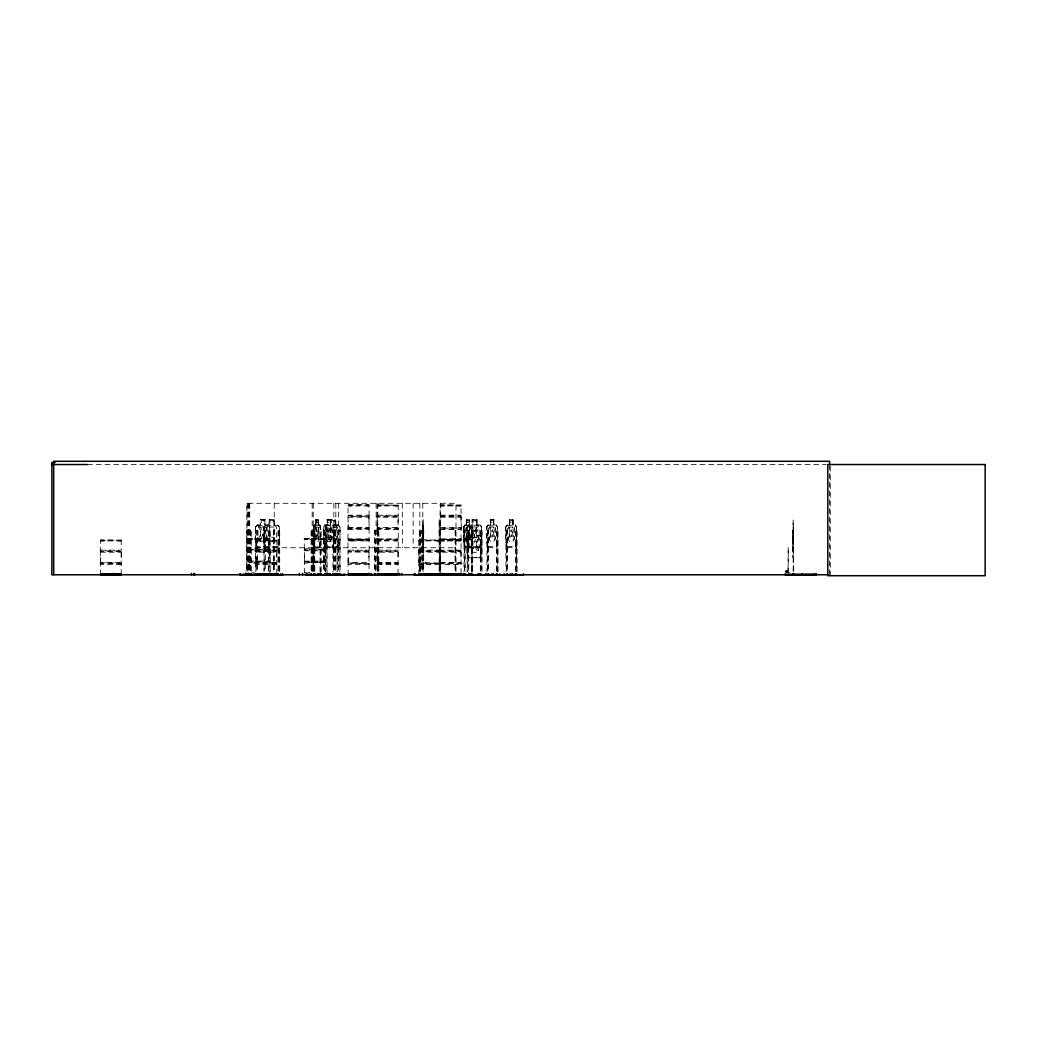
<?xml version="1.0" encoding="UTF-8"?>
<svg xmlns="http://www.w3.org/2000/svg" width="1037" height="1037" viewBox="0 0 1037 1037"><rect width="100%" height="100%" fill="white"/><g stroke="black" fill="none" stroke-linecap="round" stroke-linejoin="round"><path stroke-width="0.75" stroke-dasharray="5 3.75" d="M100.446 557.323L100.446 562.547M121.212 557.323L121.42 550.906L100.265 550.854L100.408 540.303M249.074 561.393L249.126 555.923M256.009 557.323L256.009 562.547M269.853 555.923L269.879 548.819L249.074 548.767L249.1 550.816L276.944 550.867L276.775 557.323M304.411 555.923L304.411 561.095L304.23 538.527L325.294 538.851M325.177 555.923L325.372 549.467L304.282 549.416M348.173 557.323L348.03 563.078L369.185 563.454L347.978 563.13M347.978 516.53L347.978 515.882L369.185 516.206L348.004 516.517L348.16 527.626L348.173 522.337M368.926 557.323L369.133 550.906L348.004 550.867L348.147 562.417L368.952 562.417L368.952 552.151L348.134 552.086M368.926 522.337L369.068 516.582M377.287 557.323L377.287 574.057M377.287 522.337L377.222 527.872M398.052 557.323L398.26 550.906L377.105 550.854L377.287 529.376M398.052 522.337L398.26 515.933L377.105 515.882L377.248 504.876L398.169 505.265M418.883 557.323L418.741 563.078L439.895 563.558L440.284 557.323M439.636 557.323L439.895 551.178M440.284 522.337L440.077 528.209L461.206 528.157M461.037 557.323L461.063 529.505L440.258 529.505L440.284 574.057M461.037 522.337L461.037 504.876M423.083 527.068L423.083 525.033L423.174 539.914L422.863 526.965M793.188 571.607L793.188 519.563L792.994 557.763L792.774 530.218M422.915 527.042L423.174 525.033M792.709 537.723L792.709 550.569L792.994 535.688M792.838 537.71L792.851 535.688L793.007 537.697M792.864 537.697L792.89 535.87M423.161 527.029L423.174 571.607M121.238 552.086L121.212 574.057M121.238 564.426L100.433 564.478L100.446 574.057M249.113 561.095L269.905 561.03L269.879 563.026M276.775 574.057L276.775 552.151L255.983 552.215L255.867 551.554L276.918 551.554M304.398 548.819L325.203 548.767L325.32 549.416M369.12 515.882L368.965 504.876L348.03 504.902L348.03 515.83M369.172 528.481L347.978 528.805L347.978 550.854M369.12 550.854L369.068 528.844M369.12 563.778L368.926 574.057M368.952 564.426L348.147 564.478L348.173 574.057M398.052 574.057L398.065 552.215L377.261 552.215L377.261 562.417L398.052 562.482M461.258 539.473L461.089 540.303L418.792 539.849L418.663 550.906L439.805 550.867L440.258 552.215L461.063 552.215L461.037 574.057M461.245 505.097L440.194 504.876L440.025 516.206L440.258 527.444L461.063 527.444M440.284 562.482L461.076 562.547M461.037 529.505L461.284 528.481M377.248 529.142L377.131 528.092M377.066 551.023L377.287 552.151M787.446 571.089L786.448 571.685L787.55 570.998M786.474 571.594L786.876 570.907M377.118 528.157L398.234 528.157L398.234 550.854M398.078 529.388L377.287 529.505M461.284 528.313L461.076 517.113M304.398 561.211L325.203 561.03L325.437 562.067L304.256 562.378L304.372 561.276M270.074 561.743L248.841 562.002L249.126 563.091L276.918 563.078M348.121 540.303L369.185 539.577L348.121 539.81M348.121 540.251L369.185 540.07L348.173 539.758M440.025 505.097L461.193 505.226M319.681 546.927L320.381 541.638M319.733 547.108L320.627 526.99L320.537 574.783M439.675 564.297L439.844 563.661M328.768 539.318L330.246 539.758L332.851 534.483C334.847 542.895 340.46 540.886 333.823 533.316C340.305 526.057 334.653 524.009 332.773 532.046C330.842 523.983 325.527 526.122 331.827 533.277L328.755 539.823M471.044 546.927L471.861 541.638M471.109 547.108L472.016 541.638L476.748 541.638L479.172 537.257L479.172 527.042L476.748 525.215M100.395 562.728L121.355 563.078M255.958 562.728L256.009 564.478L276.801 564.478M325.424 549.96L304.217 549.999M497.293 541.638L496.23 546.927L487.999 546.927M496.308 547.108L497.436 541.638L497.553 526.99L497.617 571.607M515.376 547.108L516.491 541.638L516.478 526.99L515.48 525.033L512.9 525.033M516.62 541.664L515.506 547.108L506.976 547.108M439.688 564.115L418.857 564.478L418.883 574.057M332.683 547.108L333.888 541.638L333.992 526.965L332.786 525.033L324.685 525.033L323.596 526.99L323.674 571.607M332.825 547.108L333.992 541.664M786.629 571.024L786.798 571.659M100.265 550.919L100.433 562.417L121.212 562.482M100.265 563.182L100.446 564.478M377.079 515.933L377.261 527.444L398.065 527.444L398.065 517.23L377.261 517.23M418.65 550.958L418.857 562.417L439.805 563.078M440.051 528.261L440.284 529.505M461.063 550.154L440.258 550.154L439.869 551.127M269.659 541.638L268.259 547.108L269.814 541.664L269.724 526.99L268.22 525.033M277.773 547.108L279.459 541.664L279.459 526.99L277.722 525.033L274.001 525.033M338.282 547.108L340.019 541.664L338.373 547.108L324.646 547.108L323.596 541.664M479.988 546.927L481.609 541.638M480.105 547.108L481.777 541.664M481.609 552.293L479.898 557.582L468.633 557.582M480.014 557.763L481.777 552.319L481.609 527.042M304.217 561.847L325.411 561.847M325.32 562.43L304.398 563.091L304.411 572.67L309.609 572.67M440.181 515.726L461.206 515.895M330.323 541.638L332.034 537.257L332.034 527.042L330.323 525.215L330.427 519.563M398.182 516.646L377.118 516.517M439.779 563.882L418.715 563.765L418.883 564.478M121.433 540.186L100.472 539.875M276.814 540.303L255.97 540.303M377.105 539.421L398.027 539.784M121.381 563.765L100.213 563.506M270.048 550.116L248.893 550.012M276.957 563.778L255.841 563.765M348.03 528.105L348.03 528.909M313.472 527.042L314.392 525.033M314.418 525.215L313.641 527.042L313.641 571.607M121.355 551.554L100.304 551.554M248.984 549.416L270.074 549.532M369.068 551.554L348.03 551.554M439.779 551.554L418.741 551.554M440.116 563.13L461.206 563.13M118.581 540.912L120.396 540.912M274.131 540.912L275.959 540.912M366.294 505.939L368.122 505.939M366.294 540.912L368.122 540.912M395.408 505.939L397.236 505.939M395.408 540.912L397.236 540.912M437.005 540.912L438.832 540.912M458.406 505.939L460.234 505.939M458.406 540.912L460.234 540.912M480.183 547.108L464.68 547.108L463.746 541.664L463.746 526.965L464.706 525.033L466.637 525.033M463.837 527.042L464.874 525.033M337.375 537.257L334.964 541.638L327.122 541.638L325.411 537.257L325.411 527.042L327.122 525.215L327.161 519.563M323.7 527.068L324.827 525.033M101.419 540.912L104.646 540.912M256.982 540.912L260.209 540.912M349.145 505.939L352.373 505.939M349.145 540.912L352.373 540.912M378.259 505.939L381.486 505.939M378.259 540.912L381.486 540.912M441.256 505.939L444.484 505.939M419.855 540.912L423.083 540.912M441.256 540.912L444.484 540.912M488.142 546.927L486.949 541.638L486.69 526.965L487.96 525.033L490.41 525.033M486.82 527.042L488.09 525.033M488.142 525.215L486.949 527.042L486.949 571.607M507.119 547.108L505.758 541.664L505.758 526.965L507.015 525.033L509.465 525.033M505.875 527.042L507.158 525.033M466.637 519.563L466.728 525.215L465.198 527.042L465.25 571.607M471.083 525.033L474.518 532.046C476.411 524.035 482.14 526.031 475.581 533.316C484.098 544.866 473.624 538.527 474.259 534.483M327.031 525.033L325.501 526.99L325.501 571.607M327.122 525.033L325.657 527.068L325.774 571.607M467.156 571.607L467.168 526.99L468.711 525.033L472.12 525.033L472.029 519.563L476.981 519.563L476.981 525.033M467.324 527.068L468.802 525.033M480.092 557.763L468.517 557.763L467 552.319L467 537.646L468.646 535.688L471.978 535.688M467.168 537.71L468.711 535.87M277.851 547.108L257.072 547.108L255.439 541.664L255.439 526.965L257.124 525.033L260.3 525.033L260.209 519.563L265.057 519.563L265.057 525.033M255.608 527.042L257.215 525.033M255.698 527.042L257.28 525.215M269.84 538.488L248.88 538.799L269.918 538.501M276.749 539.875L276.957 550.854M398.182 504.902L398.208 515.83M398.027 539.875L377.248 540.251M461.024 539.875L440.038 539.525L461.089 539.383M265.666 525.033L263.774 526.965L263.839 541.664L265.615 547.108M265.744 525.215L263.955 527.042L264.02 571.607M121.186 540.925L100.498 540.912M276.749 540.925L256.061 540.912M368.913 505.952L368.913 504.902L348.121 504.915L348.186 505.952M348.173 539.084L368.926 539.084L368.926 540.912L348.173 540.912L348.212 539.084L368.913 539.11M398.027 505.952L377.312 505.952M398.027 540.886L377.325 540.912M461.024 505.952L440.297 505.952M440.284 539.084L461.037 539.084L440.323 539.084M439.623 540.925L418.922 540.912M461.024 540.925L440.323 540.912M368.887 505.939L348.212 505.939M377.209 504.876L398.234 505.265M439.714 540.251L418.831 540.277M472.198 525.215L469.761 527.042L469.761 537.257L472.198 541.638M472.146 535.87L469.696 537.697L469.696 547.912L472.146 552.293L476.709 552.293L479.159 547.912L479.159 537.697L476.709 535.87L476.631 530.4L471.407 530.309L471.407 571.607M304.282 538.488L325.385 538.644M87.484 464.537L826.191 464.537M348.147 515.182L368.952 515.233M377.261 515.182L398.065 515.182M440.258 515.182L461.063 515.182M440.142 516.582L461.206 516.517M348.147 517.23L368.952 517.23L369.172 528.313M440.258 517.23L461.063 517.23M274.248 519.563L268.985 519.563L268.985 525.033L264.966 525.033M327.018 519.563L335.21 519.563M423.148 519.563L423.07 571.607M493.975 519.563L490.268 519.563L490.268 525.033M260.365 519.744L264.902 519.744M315.831 519.744L318.19 519.744M327.122 519.744L335.055 519.744M466.572 519.744L469.281 519.744M476.826 519.744L472.198 519.744L472.276 525.215M490.384 519.744L493.858 519.744M509.452 519.744L512.926 519.744M314.224 525.033L315.909 525.033M318.1 525.033L319.876 525.033L320.627 526.99M335.12 525.033L338.321 525.033L340.019 526.965L340.136 571.607M476.903 525.033L480.144 525.033L481.855 526.965L481.699 571.607M493.845 525.033L496.412 525.033M257.189 525.215L277.722 525.215L279.225 527.068L279.225 541.638L277.657 546.927L257.189 546.927M314.263 525.215L319.837 525.215M324.737 525.215L338.256 525.215M464.745 525.215L480.066 525.215M487.999 525.215L496.36 525.215L497.293 527.068M507.067 525.215L515.428 525.215M255.439 526.965L255.698 571.607M269.724 526.99L269.879 572.67M313.394 526.965L314.198 547.108L319.902 547.108M340.019 526.965L339.864 571.607M463.746 526.965L463.902 541.664M467.168 526.99L467.428 571.607M472.159 571.607L471.952 526.99L471.913 574.783M505.758 526.965L506.017 571.607M516.478 526.99L516.672 571.607M274.014 527.042L269.153 527.042L269.153 537.257L274.014 537.257M348.147 527.444L368.952 527.444M348.004 528.157L369.133 528.261M377.118 528.792L398.221 528.792M440.142 528.844L461.206 528.792M348.173 529.505L368.952 529.505M471.9 530.218L476.877 530.218M255.698 530.309L257.293 530.309L257.293 571.607M264.02 530.309L265.628 530.309L265.446 571.607M274.248 530.309L273.327 530.309L273.327 571.581M323.674 530.309L325.061 530.309L325.061 574.783M325.501 530.309L327.096 530.309M335.832 530.309L332.942 530.309L332.942 571.607M340.136 530.309L337.168 530.309L337.168 571.581L337.375 527.042L334.964 525.215L334.964 519.744M376.133 530.309L374.655 530.309L374.655 571.581M422.798 530.309L421.281 530.309L421.281 571.581M423.07 530.309L423.757 530.309L423.666 574.783M439.169 530.309L440.673 530.309M455.995 530.309L455.049 530.309L455.049 571.581M463.993 530.309L465.25 530.309M467.156 530.309L468.763 530.309L468.763 574.783M486.949 530.309L488.375 530.309L488.375 571.607M506.017 530.309L507.43 530.309L507.43 571.607M793.188 530.309L793.772 574.783M474.22 534.211C475.879 537.84 467.596 545.358 468.633 533.277L470.344 527.029L469.528 527.081L468.102 532.046L465.911 526.926L467.506 533.316L465.82 539.901L468.05 534.483L469.528 539.758L470.422 539.797L473.559 533.277L469.126 525.215L469.126 519.744M476.8 535.688L480.04 535.688M468.633 535.87L479.975 535.87L481.609 537.697M327.122 537.257L334.964 537.257L334.964 527.042L326.059 527.029L328.198 533.277C323.518 540.316 327.472 543.336 328.923 534.483C330.492 543.323 334.251 540.303 329.61 533.316C334.134 526.653 330.349 523.581 328.872 532.046L327.096 527.081L327.096 574.783M472.146 537.697L476.709 537.697L476.709 547.912L472.146 547.912M481.699 537.62L479.962 535.688M304.372 538.864L325.216 538.864M269.918 538.89L248.958 538.877M461.089 539.888L440.103 540.238M100.408 540.251L121.251 540.251M255.97 540.251L276.814 540.277M255.439 541.664L257.28 546.927M325.501 541.664L327.07 547.108M486.833 541.664L488.064 547.108M314.263 546.927L319.837 546.927M324.737 546.927L338.256 546.927M464.745 546.927L480.066 546.927M507.067 546.927L515.428 546.927M487.921 547.108L496.451 547.108M246.884 547.756L455.995 547.756M100.433 550.154L121.238 550.154L121.186 539.875M276.801 550.154L255.983 550.154L255.828 551.503M348.147 550.154L368.952 550.154M377.261 550.154L398.065 550.154M418.857 550.154L439.662 550.154L439.831 550.854M304.411 550.764L325.203 550.816M440.116 550.867L461.206 550.867M377.118 551.503L398.221 551.503M440.142 551.554L461.206 551.503M100.433 552.215L121.238 552.215M418.857 552.215L439.662 552.215M467 552.319L468.594 557.763M276.775 562.482L248.997 562.495M377.118 563.13L398.234 563.13M377.118 563.765L398.221 563.765M461.206 563.765L440.09 563.778L440.284 564.478L461.063 564.478M377.261 564.478L398.065 564.478M785.994 570.843L786.396 571.75M787.614 570.92L787.705 571.75M787.874 571.128L785.229 571.322M785.255 571.413L787.874 571.296M786.046 572.359L789.105 572.359L789.105 574.291M252.134 572.67L254.337 572.67M304.735 572.942L309.583 572.942M274.014 525.215L276.62 527.042L276.62 537.257L274.014 541.638L269.153 541.638L266.548 537.257L266.548 527.042L269.153 525.215L269.218 519.744L274.066 519.744L274.014 547.108M471.978 527.081C467 525.668 472.911 539.007 469.126 541.638L466.572 541.638L465.198 537.257M479.988 525.215L481.699 527.042M338.243 525.033L339.864 527.042M268.142 525.215L269.659 527.068M332.644 525.033L333.888 527.042M515.337 525.033L516.491 527.068M515.285 525.215L516.361 527.068M496.282 525.033L497.436 527.068M330.479 541.638L328.068 537.257L328.068 527.042L330.479 525.215L330.57 519.563M398.234 528.157L398.052 527.444M347.978 563.778L348.173 564.478M304.23 562.391L304.411 563.091M471.239 525.033L472.107 526.99M319.707 525.033L320.55 527.068M319.681 525.215L320.381 527.068M263.955 541.638L265.744 546.927M467.324 541.638L468.75 547.108M467.168 541.664L468.672 547.108M325.657 541.638L327.186 546.927M506.017 541.638L507.21 546.927M324.879 546.927L323.842 541.638L323.842 527.068M463.993 541.638L464.835 547.108M313.641 541.638L314.367 547.108M830.274 466.132L830.274 574.783M829.639 464.537L829.639 574.783M793.253 526.926L793.253 539.914M788.237 573.098L788.237 547.121L788.003 573.098M786.318 570.661L786.318 572.826M786.046 570.661L786.046 572.826M517.113 571.607L517.113 530.309L515.7 530.309L515.7 571.607M516.128 530.309L516.128 574.783M513.043 525.033L513.043 519.563L509.336 519.563L509.336 525.033M512.9 519.563L512.926 525.215M512.784 519.744L512.784 525.215L514.572 527.042L514.572 537.257L512.784 541.638L509.452 541.638L507.663 537.257L507.663 527.042L509.452 525.215L509.465 519.563M509.582 519.744L509.582 525.215M507.002 530.309L507.002 571.607M506.458 530.309L506.458 571.607M498.058 571.607L498.058 530.309L496.632 530.309L496.632 571.607M497.073 530.309L497.073 574.783M493.845 519.563L493.858 525.215M493.729 519.744L493.729 525.215L495.505 527.042L495.505 537.257L493.729 541.638L490.384 541.638L488.596 537.257L488.596 527.042L490.384 525.215L490.41 519.563M487.934 530.309L487.934 571.607M487.39 530.309L487.39 571.607M481.959 571.607L481.959 530.309L480.351 530.309L480.351 571.607M480.624 530.309L480.624 571.607M476.903 519.563L476.826 525.215M472.665 530.309L472.665 571.607M469.281 525.215L469.372 519.563L466.481 519.563L466.572 525.215M468.504 530.309L468.504 571.607M464.745 530.309L464.745 571.607M464.498 530.309L464.498 571.607M463.993 527.042L463.993 571.607M455.995 571.581L455.995 503.295L246.884 503.295L246.884 571.581M455.658 530.309L455.658 571.581M455.386 530.309L455.386 571.581M440.673 503.295L440.673 571.581M439.844 530.309L439.831 571.607M439.597 530.309L439.753 574.783M439.169 571.607L439.221 519.563L439.04 547.108M422.798 503.295L422.785 571.581M422.189 530.309L422.189 571.581M420.452 571.581L420.452 530.309L419.505 530.309L419.505 571.581M420.115 530.309L420.115 571.581M419.842 503.295L419.842 571.581M413.141 503.295L413.141 547.756M402.33 503.295L402.33 547.756M378.855 571.581L378.855 530.309L377.377 530.309L377.377 571.581M378.44 530.309L378.44 571.581M377.779 503.295L377.779 571.581M376.133 503.295L376.133 571.581M375.731 530.309L375.731 571.581M375.07 530.309L375.07 571.581M338.814 530.309L338.814 571.607M338.671 503.295L338.542 571.607M335.832 503.295L335.819 571.581M335.353 530.309L335.353 571.581M335.12 519.563L335.055 525.215M334.316 530.309L334.329 571.607M333.849 503.295L333.888 571.607M333.395 530.309L333.395 571.607M330.479 527.042L330.479 537.257M330.323 527.042L330.323 537.257M327.264 519.744L327.264 525.215M326.824 530.309L326.824 571.607M324.62 530.309L324.62 571.607M324.127 530.309L324.127 571.607M321.185 571.607L321.185 530.309L320.018 530.309L320.018 571.607M318.19 525.215L318.268 519.563L315.754 519.563L315.754 525.033M318.1 519.563L319.202 537.257L318.022 541.638L315.831 541.638L314.652 537.257L314.652 527.042L315.831 525.215L315.909 519.563M315.987 519.744L315.987 525.215M314.807 571.607L314.807 530.309L312.837 530.309L312.837 571.581M314.289 530.309L314.289 571.607M314.159 530.309L314.159 571.607M313.913 530.309L313.913 571.581M313.252 503.295L313.252 571.581M312.591 571.581L312.591 530.309L311.126 530.309L311.126 571.581M312.176 503.295L312.176 571.581M311.541 530.309L311.541 571.581M279.705 571.607L279.705 530.309L278.097 530.309L278.097 571.607M279.523 530.309L279.523 571.607M278.279 530.309L278.279 574.783M274.248 503.295L274.248 571.581M273.794 530.309L273.794 571.581M270.19 571.607L270.19 530.309L268.596 530.309L268.596 571.607M268.881 530.309L268.881 574.783M264.966 519.563L264.811 525.215L267.196 527.042L267.196 537.257L264.811 541.638L260.365 541.638L257.98 537.257L257.98 527.042L260.365 525.215L260.3 519.563M264.202 530.309L264.202 571.607M257.007 530.309L257.007 571.607M255.983 530.309L256.009 574.057M251.226 571.581L251.226 530.309L246.728 530.309L246.728 571.581M250.76 530.309L250.76 571.581M250.345 530.309L250.345 571.581M249.723 503.295L249.723 571.581M249.282 503.295L249.282 571.581M249.126 530.309L249.1 572.67M248.686 530.309L248.673 571.581M248.556 503.295L248.556 571.581M248.102 503.295L248.102 571.581M247.649 530.309L247.649 571.581M247.182 503.295L247.182 571.581M422.992 541.638L422.979 547.108L423.083 541.638M423.174 541.638C423.213 566.72 422.331 521.222 423.174 541.664M792.722 550.245L792.618 550.245M315.17 527.029L316.674 533.316L315.105 539.797L315.844 539.771L317.141 534.483L319.059 539.901L317.646 533.277L319.111 527.029L317.179 532.046L315.935 527.081L315.17 527.029M489.244 527.029L491.512 533.316C486.664 540.381 490.618 543.271 492.225 534.483C493.742 543.284 497.89 540.381 492.99 533.277C497.591 526.64 493.845 523.62 492.29 532.046L490.41 527.081L489.244 527.029M508.311 527.029L510.58 533.316C505.719 540.381 509.685 543.271 511.293 534.483C512.797 543.284 516.944 540.381 512.058 533.277C516.646 526.64 512.913 523.62 511.345 532.046L509.465 527.081L508.311 527.029M258.719 527.029L261.739 533.316C255.18 540.873 260.715 542.908 262.685 534.483C264.552 542.921 270.32 540.873 263.709 533.277C269.931 526.148 264.681 523.97 262.763 532.046L260.261 527.081L258.719 527.029M478.601 550.245L477.033 550.414L474.337 545.138C472.444 553.538 466.481 551.58 473.287 543.932C466.883 536.751 472.302 534.664 474.259 542.701C476.164 534.69 481.92 536.673 475.322 543.971L478.601 550.245M269.879 539.525L249.1 539.525L269.879 539.525M325.177 539.525L304.437 539.538L325.151 539.499M377.312 539.071L398.052 539.084L377.325 539.084M264.02 520.665L261.155 520.665L261.155 522.479L264.02 522.479L264.02 520.665M273.146 520.665L270.022 520.665L270.022 522.479L273.146 522.479L273.146 520.665M317.633 520.665L316.22 520.665L316.22 522.479L317.633 522.479L317.633 520.665M329.753 520.665L327.692 520.665L327.692 522.479L329.753 522.479L329.753 520.665M334.16 520.665L331.27 520.665L331.27 522.479L334.16 522.479L334.16 520.665M468.672 520.665L467.026 520.665L467.026 522.479L468.672 522.479L468.672 520.665M475.931 520.665L473.002 520.665L473.002 522.479L475.931 522.479L475.931 520.665M493.132 520.665L490.981 520.665L490.981 522.479L493.132 522.479L493.132 520.665M512.187 520.665L510.048 520.665L510.048 522.479L512.187 522.479L512.187 520.665M264.811 527.042L260.365 527.042L260.365 537.257L264.811 537.257L264.811 527.042M318.022 527.042L315.831 527.042L315.831 537.257L318.022 537.257L318.022 527.042M469.126 527.042L466.572 527.042L466.572 537.257L469.126 537.257L469.126 527.042M476.748 527.042L472.198 527.042L472.198 537.257L476.748 537.257L476.748 527.042M493.729 527.042L490.384 527.042L490.384 537.257L493.729 537.257L493.729 527.042M512.784 527.042L509.452 527.042L509.452 537.257L512.784 537.257L512.784 527.042M475.892 531.32L472.963 531.32L472.963 533.135L475.892 533.135L475.892 531.32"/><path stroke-width="1.5" d="M240.493 574.744L240.506 573.863M256.735 574.667L256.735 573.863M257.176 574.744L257.15 573.63M415.02 574.744L415.137 573.863M430.809 574.744L430.822 573.863M431.69 574.744L431.703 573.863M447.79 574.744L447.893 573.863M240.247 574.641L240.299 573.863M253.456 574.641L253.495 573.863M414.385 574.783L414.722 573.941L414.761 574.783M424.366 574.641L424.431 573.863M305.902 574.783L344.867 574.667M321.353 573.863L321.418 574.55M480.17 574.692L480.196 573.63M306.459 574.667L306.304 573.863L306.2 574.667M250.837 574.667L250.876 573.63M328.599 574.641L328.535 573.863M265.757 574.667L265.796 573.63M266.418 574.641L266.457 573.941M246.508 574.641L246.534 573.941L246.767 574.783M248.556 573.63L248.569 574.783L248.608 573.396M332.825 574.692L332.838 573.63M470.954 574.667L470.941 573.863L470.733 574.667M493.223 574.667L493.301 573.941M512.278 574.667L512.356 573.941M243.28 574.667L243.358 573.941L243.436 574.783M255.141 574.667L255.219 573.941M371.427 574.667L371.505 573.941L371.596 574.783M329.248 574.667L329.351 573.941L329.455 574.783M463.137 574.667L463.228 573.941M261.117 574.667L261.22 573.941M249.269 574.667L249.386 573.941M55.091 462.45L51.85 462.45L51.85 574.783L828.019 574.783M51.85 464.537L87.419 464.537M100.446 574.057L121.212 574.057M256.009 574.057L276.775 574.057M348.173 574.057L368.926 574.057M377.287 574.057L398.052 574.057M418.883 574.057L439.636 574.057M440.284 574.057L461.037 574.057M816.171 574.291L786.02 574.757M100.408 574.329L121.251 574.329M255.97 574.329L276.814 574.329M348.121 574.329L368.965 574.329M377.248 574.329L398.091 574.329M418.831 574.355L439.675 574.329M440.245 574.329L461.089 574.329M786.02 574.511L816.171 574.511M100.433 574.718L121.238 574.718M283.257 574.692L240.014 574.744L240.053 573.863M348.147 574.718L368.952 574.718M370.196 574.783L370.196 573.863L370.287 574.55L398.065 574.718M785.139 574.55L816.171 574.731L816.145 573.902M423.835 574.744L423.744 573.63M336.792 574.667L336.986 573.63M282.621 574.667L282.505 573.941M277.981 574.667L278.11 573.63M485.99 574.667L485.886 573.941M478.394 574.667L478.29 573.941M336.39 574.667L336.195 573.863M446.61 574.667L446.532 573.941M434.905 574.667L434.814 573.941M523.879 574.667L414.139 574.744L414.152 573.863M523.478 574.667L523.4 573.941L523.322 574.783M327.809 574.641L327.705 573.863M465.354 574.641L465.341 573.63M313.537 574.641L313.472 573.863M460.83 574.667L460.778 573.941M451.134 574.641L451.069 573.863M423.161 574.641L423.174 573.63M431.807 574.667L431.807 573.863M829.639 464.537L829.639 461.284L53.678 461.284L53.678 574.783M801.821 573.863L801.821 574.783M793.772 573.63L793.772 574.783M793.188 573.63L793.188 574.783M785.139 573.863L785.139 574.783M516.024 573.63L516.024 574.783M515.583 573.63L515.583 574.783M512.434 573.863L512.434 574.783M510.697 573.863L510.697 574.783M507.547 573.63L507.547 574.783M507.106 573.63L507.106 574.783M504.267 573.863L504.267 574.783M499.808 573.863L499.808 574.783M496.956 573.63L496.956 574.783M496.516 573.63L496.516 574.783M493.366 573.863L493.366 574.783M491.642 573.863L491.642 574.783M488.492 573.63L488.492 574.783M488.051 573.63L488.051 574.783M485.783 573.863L485.783 574.783M480.74 573.863L480.74 574.783M480.468 573.63L480.468 574.783M478.187 573.863L478.187 574.783M471.822 573.63L471.822 574.783M471.381 573.863L471.381 574.783L471.317 573.63M468.918 573.63L468.918 574.783M468.659 573.63L468.659 574.783M465.276 573.863L465.276 574.783M464.835 573.63L464.835 574.783M463.332 573.863L463.332 574.783M460.739 573.863L460.739 574.783M456.941 573.863L456.941 574.783M455.308 573.63L455.308 574.783M454.971 573.63L454.971 574.783M446.454 573.863L446.454 574.783M441.321 573.396L441.321 574.783M439.831 573.63L439.831 574.783M439.753 573.63L439.753 574.783M439.481 573.63L439.481 574.783M439.169 573.63L439.26 574.783M439.027 573.396L439.027 574.783M434.736 573.863L434.736 574.783M423.083 573.63L423.018 574.783M422.759 573.63L422.915 574.783M422.189 573.63L422.202 574.783M421.113 573.63L421.113 574.783M420.529 573.63L420.529 574.783M420.192 573.63L420.192 574.783M402.006 573.396L402.006 574.783M399.725 573.396L399.725 574.783M383.314 573.863L383.314 574.783M381.914 573.863L381.914 574.783M378.972 573.63L378.972 574.783M378.57 573.63L378.57 574.783M374.94 573.63L374.94 574.783M374.538 573.63L374.538 574.783M344.115 573.863L344.115 574.783M340.719 573.863L340.719 574.783M338.892 573.863L338.892 574.783M338.788 573.863L338.788 574.783M338.658 573.63L338.658 574.783M338.386 573.63L338.386 574.783M336.053 573.863L335.949 574.783M335.521 573.63L335.521 574.783M335.301 573.396L335.301 574.783M334.147 573.63L334.147 574.783M333.72 573.863L333.72 574.783M333.616 573.863L333.616 574.783M333.279 573.63L333.279 574.783M333.007 573.396L333.007 574.783M327.251 573.63L327.251 574.783M326.979 573.63L326.979 574.783M325.177 573.63L325.177 574.783M324.724 573.63L324.724 574.783M321.522 573.863L321.522 574.783M320.472 573.63L320.472 574.783M319.94 573.63L319.94 574.783M318.774 573.863L318.774 574.783M318.437 573.863L318.437 574.783M317.283 573.863L317.283 574.783M314.885 573.63L314.885 574.783M314.367 573.63L314.444 574.783M314.03 573.63L314.03 574.783M311.411 573.63L311.411 574.783M310.996 573.63L310.996 574.783M307.056 573.863L307.056 574.783M306.576 573.863L306.576 574.783M302.623 573.396L302.623 574.783M299.382 573.396L299.382 574.783M282.401 573.863L282.401 574.783M280.677 573.863L280.677 574.783M277.929 573.63L277.929 574.783M277.177 573.863L277.177 574.783M274.299 573.863L274.299 574.783M273.729 573.63L273.729 574.783M273.275 573.63L273.275 574.783M268.726 573.63L268.726 574.783M268.44 573.63L268.44 574.783M267.481 573.863L267.481 574.783M266.561 573.863L266.561 574.783M266.094 573.863L266.094 574.783M265.615 573.63L265.615 574.783M261.337 573.863L261.337 574.783M259.794 573.863L259.794 574.783M257.435 573.63L257.435 574.783M255.309 573.863L255.309 574.783M251.408 573.63L251.576 574.783M250.461 573.63L250.461 574.783M249.606 573.863L249.502 574.783M249.139 573.63L249.113 574.783M248.841 573.396L248.841 574.783M248.115 573.63L248.102 574.783M247.7 573.63L247.7 574.783M247.247 573.63L247.247 574.783M247.039 573.396L247.039 574.783M245.6 573.396L245.6 574.783M245.367 573.396L245.367 574.783M194.697 573.396L194.697 574.783M193.738 573.396L193.738 574.783M191.443 573.396L191.443 574.783M115.12 573.396L115.12 574.783M112.826 573.396L112.826 574.783M330.22 574.55L330.297 573.863L330.22 574.55M985.15 464.537L827.811 464.537L827.811 575.716L985.15 575.716L985.15 464.537M479.833 574.667L479.781 573.941L479.716 574.783M431.223 574.783L431.223 573.863L431.107 574.783"/></g></svg>
